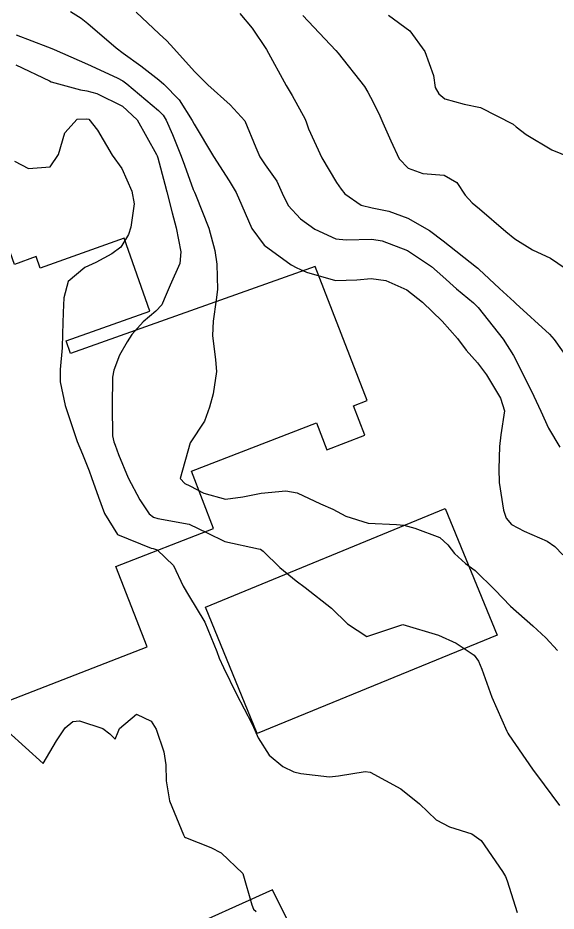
# Model space of a CAD drawing. Header units: metres. Extents: x 298520 to 308411, y 7433745 to 7450750.
# Drawn here: x 300444.94 to 300475.01, y 7444905.73 to 7444955.6 of the extents above; entities that cross this region are included whole.
import ezdxf

# ---------------------------------------------------------------- set-up
doc = ezdxf.new("R2010")
doc.units = ezdxf.units.M
doc.header["$LTSCALE"] = 10
for name, color, linetype in [('Curvas de Nivel 1m', 11, 'Continuous'), ('Curvas de Nivel 5m', 15, 'Continuous'), ('Edificações', 30, 'Continuous')]:
    doc.layers.add(name, color=color, linetype=linetype)

msp = doc.modelspace()

# ---------------------------------------------------------------- linework, layer by layer
at = {"layer": 'Curvas de Nivel 1m', "flags": 128}
for points, elevation in [([(300451.544, 7444955.913), (300452.841, 7444954.702), (300453.258, 7444954.314), (300453.651, 7444953.888), (300454.814, 7444952.6), (300455.544, 7444951.863), (300456.792, 7444950.735), (300457.617, 7444949.842), (300458.231, 7444948.365), (300458.454, 7444947.833), (300458.749, 7444947.4), (300459.407, 7444946.487), (300459.699, 7444945.816), (300460.031, 7444945.116), (300460.719, 7444944.371), (300461.535, 7444943.792), (300462.705, 7444943.253), (300463.272, 7444943.204), (300464.705, 7444943.245), (300465.29, 7444943.158), (300466.696, 7444942.611), (300468.037, 7444941.716), (300468.677, 7444941.152), (300469.438, 7444940.466), (300470.398, 7444939.684), (300470.659, 7444939.427), (300472.054, 7444937.666), (300472.624, 7444936.751), (300473.18, 7444935.654), (300473.77, 7444934.48), (300474.152, 7444933.644), (300474.579, 7444932.684), (300475.21, 7444931.63)], 684), ([(300457.334, 7444955.843), (300458.032, 7444955.02), (300458.833, 7444953.83), (300459.926, 7444951.813), (300460.257, 7444951.268), (300460.788, 7444950.31), (300460.965, 7444949.978), (300461.035, 7444949.797), (300461.167, 7444949.407), (300461.918, 7444947.788), (300462.739, 7444946.4), (300462.993, 7444946.034), (300463.212, 7444945.773), (300464.114, 7444945.147), (300464.725, 7444944.986), (300465.665, 7444944.799), (300466.72, 7444944.413), (300467.928, 7444943.718), (300468.705, 7444943.15), (300470.552, 7444941.682), (300470.625, 7444941.624), (300470.682, 7444941.571), (300471.852, 7444940.488), (300472.664, 7444939.75), (300472.759, 7444939.659), (300474.637, 7444937.934), (300474.9, 7444937.636), (300475.621, 7444936.623)], 683), ([(300460.852, 7444955.726), (300462.696, 7444953.781), (300462.831, 7444953.629), (300464.296, 7444951.758), (300464.495, 7444951.45), (300464.794, 7444950.895), (300465.161, 7444950.121), (300465.328, 7444949.745), (300465.771, 7444948.737), (300466.233, 7444947.735), (300466.748, 7444947.202), (300467.561, 7444946.906), (300468.744, 7444946.817), (300469.455, 7444946.414), (300469.926, 7444945.692), (300470.322, 7444945.279), (300470.726, 7444944.945), (300472.197, 7444943.665), (300472.707, 7444943.254), (300473.695, 7444942.653), (300474.691, 7444942.173), (300475.514, 7444941.628)], 682), ([(300465.649, 7444955.742), (300466.844, 7444954.869), (300467.664, 7444953.722), (300468.149, 7444952.38), (300468.251, 7444951.716), (300468.45, 7444951.365), (300468.797, 7444951.074), (300469.872, 7444950.772), (300470.792, 7444950.586), (300472.605, 7444949.662), (300472.781, 7444949.523), (300473.336, 7444949.09), (300474.762, 7444948.235), (300476.285, 7444947.615)], 681), ([(300444.839, 7444954.644), (300446.597, 7444953.972), (300446.832, 7444953.881), (300446.968, 7444953.83), (300448.819, 7444953.018), (300450.489, 7444952.242), (300450.805, 7444952.073), (300451.022, 7444951.918), (300452.788, 7444950.429), (300453.054, 7444950.164), (300453.221, 7444949.893), (300453.568, 7444949.091), (300454.062, 7444947.88), (300454.244, 7444947.374), (300454.734, 7444946.018), (300454.798, 7444945.869), (300454.857, 7444945.743), (300455.605, 7444943.861), (300455.934, 7444942.618), (300456.054, 7444941.856), (300456.093, 7444940.432), (300456.012, 7444939.857), (300455.84, 7444938.663), (300455.818, 7444937.858), (300455.977, 7444936.499), (300456.029, 7444935.856), (300455.845, 7444934.613), (300455.636, 7444933.86), (300455.358, 7444933.085), (300454.563, 7444931.87), (300454, 7444929.878), (300454.267, 7444929.601), (300454.539, 7444929.473), (300455.334, 7444929.063), (300456.532, 7444928.724), (300457.507, 7444928.867), (300458.535, 7444929.064), (300459.916, 7444929.189), (300460.536, 7444929.074), (300461.848, 7444928.468), (300462.527, 7444928.171), (300463.256, 7444927.773), (300464.509, 7444927.392), (300466.087, 7444927.315), (300466.508, 7444927.274), (300467.115, 7444927.115), (300468.502, 7444926.594), (300468.964, 7444926.169), (300469.337, 7444925.697), (300469.941, 7444925.142), (300470.484, 7444924.74), (300471.588, 7444923.669), (300472.459, 7444922.75), (300473.704, 7444921.647), (300474.436, 7444920.979), (300475.082, 7444920.283)], 686), ([(300444.818, 7444952.982), (300446.697, 7444952.078), (300446.804, 7444952.029), (300447.012, 7444951.967), (300448.435, 7444951.581), (300448.799, 7444951.518), (300449.354, 7444951.378), (300450.79, 7444950.675), (300451.604, 7444949.912), (300452.69, 7444947.965), (300452.716, 7444947.9), (300452.752, 7444947.775), (300453.15, 7444946.307), (300453.257, 7444945.892), (300453.554, 7444944.72), (300453.773, 7444943.884), (300454.039, 7444942.534), (300453.981, 7444941.881), (300453.455, 7444940.673), (300453.114, 7444939.893), (300452.972, 7444939.581), (300452.653, 7444939.222), (300451.93, 7444938.62), (300451.31, 7444937.913), (300451.041, 7444937.504), (300450.621, 7444936.759), (300450.291, 7444935.925), (300450.221, 7444935.538), (300450.211, 7444933.926), (300450.227, 7444932.266), (300450.305, 7444931.924), (300450.372, 7444931.734), (300450.556, 7444931.222), (300451.103, 7444929.914), (300451.758, 7444928.681), (300452.266, 7444927.903), (300452.52, 7444927.714), (300452.766, 7444927.649), (300454.515, 7444927.329), (300455.522, 7444926.846), (300456.501, 7444926.358), (300458.376, 7444925.95), (300458.494, 7444925.927), (300458.649, 7444925.828), (300459.581, 7444924.911), (300460.477, 7444924.173), (300460.995, 7444923.795), (300462.456, 7444922.637), (300463.359, 7444921.771), (300464.436, 7444921.053), (300466.443, 7444921.73), (300468.437, 7444921.132), (300469.429, 7444920.692), (300470.426, 7444920.013), (300470.68, 7444919.677), (300470.864, 7444919.23), (300471.42, 7444917.67), (300472.259, 7444915.777), (300472.315, 7444915.661), (300472.372, 7444915.565), (300473.697, 7444913.647), (300474.34, 7444912.772), (300475.194, 7444911.627)], 687), ([(300444.749, 7444947.6), (300445.53, 7444947.197), (300446.746, 7444947.287), (300447.207, 7444947.963), (300447.557, 7444949.172), (300448.243, 7444949.948), (300448.783, 7444949.965), (300448.906, 7444949.939), (300449.387, 7444949.321), (300450.2, 7444947.926), (300450.746, 7444947.18), (300451.31, 7444945.914), (300451.428, 7444945.211), (300451.248, 7444943.915), (300451.125, 7444943.497), (300450.696, 7444942.802), (300450.194, 7444942.422), (300449.3, 7444941.941), (300448.68, 7444941.661), (300447.75, 7444940.881), (300447.504, 7444939.962), (300447.476, 7444939.14), (300447.432, 7444937.962), (300447.412, 7444937.182), (300447.301, 7444935.963), (300447.296, 7444935.273), (300447.581, 7444933.96), (300448.084, 7444932.441), (300448.259, 7444931.953), (300448.556, 7444931.241), (300448.919, 7444930.317), (300449.054, 7444929.942), (300449.441, 7444928.846), (300449.781, 7444927.931), (300450.505, 7444926.75), (300452.394, 7444926.001), (300452.494, 7444925.979), (300452.725, 7444925.897), (300453.633, 7444925.031), (300454.165, 7444923.875), (300454.465, 7444923.364), (300455.389, 7444921.861), (300456.055, 7444920.225), (300456.192, 7444919.852), (300456.418, 7444919.333), (300457.159, 7444917.842), (300458.005, 7444916.208), (300458.178, 7444915.832), (300458.369, 7444915.395), (300458.98, 7444914.441), (300459.737, 7444913.809), (300460.349, 7444913.509), (300460.74, 7444913.403), (300462.345, 7444913.234), (300462.845, 7444913.275), (300464.349, 7444913.522), (300464.624, 7444913.48), (300466.335, 7444912.565), (300467.375, 7444911.719), (300468.314, 7444910.826), (300469.044, 7444910.433), (300470.306, 7444910.037), (300470.815, 7444909.675), (300472.005, 7444907.944), (300472.181, 7444907.661), (300472.279, 7444907.429), (300472.828, 7444905.654)], 688), ([(300444.371, 7444915.751), (300446.353, 7444913.97), (300447.092, 7444915.236), (300447.575, 7444915.958), (300448.014, 7444916.318), (300448.379, 7444916.346), (300449.689, 7444915.93), (300450.079, 7444915.633), (300450.367, 7444915.334), (300450.55, 7444915.739), (300450.614, 7444915.918), (300451.563, 7444916.73), (300452.38, 7444916.342), (300452.673, 7444915.896), (300453.085, 7444914.614), (300453.209, 7444913.891), (300453.22, 7444913.011), (300453.413, 7444911.889), (300454.194, 7444909.991), (300454.256, 7444909.88), (300454.303, 7444909.842), (300455.723, 7444909.285), (300456.294, 7444908.984), (300457.514, 7444907.838), (300458.011, 7444906.078), (300458.11, 7444905.831), (300458.252, 7444905.699)], 689)]:
    msp.add_lwpolyline(points, dxfattribs=dict(at, elevation=elevation))
at = {"layer": 'Curvas de Nivel 5m', "elevation": 685, "flags": 128}
msp.add_lwpolyline([(300447.881, 7444955.955), (300448.482, 7444955.578), (300448.846, 7444955.291), (300450.428, 7444953.924), (300450.829, 7444953.631), (300451.806, 7444952.923), (300452.806, 7444952.135), (300453.099, 7444951.896), (300453.94, 7444951.029), (300454.673, 7444949.872), (300454.78, 7444949.668), (300455.867, 7444947.859), (300456.739, 7444946.492), (300457.126, 7444945.846), (300457.444, 7444945.125), (300458.012, 7444943.837), (300458.699, 7444942.909), (300460.204, 7444941.807), (300460.517, 7444941.638), (300460.681, 7444941.571), (300461.066, 7444941.409), (300462.674, 7444940.929), (300463.883, 7444940.97), (300464.676, 7444941.054), (300465.488, 7444940.928), (300466.67, 7444940.408), (300467.54, 7444939.721), (300468.647, 7444938.662), (300469.506, 7444937.697), (300469.982, 7444937.045), (300470.62, 7444936.345), (300471.117, 7444935.675), (300471.892, 7444934.375), (300472.12, 7444933.665), (300471.915, 7444932.324), (300471.835, 7444931.667), (300471.798, 7444930.42), (300471.829, 7444929.667), (300472.074, 7444928.11), (300472.22, 7444927.663), (300472.509, 7444927.307), (300473.214, 7444926.945), (300474.5, 7444926.381), (300474.941, 7444926.077), (300475.382, 7444925.627)], dxfattribs=at)
at = {"layer": 'Edificações'}
for points in [[(300424.853, 7444946.327), (300429.88, 7444930.776), (300430.821, 7444931.08), (300436.816, 7444914.532), (300452.161, 7444920.475), (300450.418, 7444924.977), (300455.872, 7444927.09), (300454.636, 7444930.282), (300461.624, 7444932.988), (300462.205, 7444931.487), (300464.316, 7444932.305), (300463.685, 7444933.934), (300464.449, 7444934.23), (300461.552, 7444941.71), (300447.882, 7444936.865), (300447.636, 7444937.559), (300452.315, 7444939.218), (300450.871, 7444943.29), (300446.192, 7444941.632), (300445.967, 7444942.267), (300444.749, 7444941.835), (300441.092, 7444952.153)], [(300455.412, 7444922.702), (300468.817, 7444928.2), (300471.715, 7444921.135), (300458.31, 7444915.636)], [(300442.776, 7444899.552), (300444.332, 7444895.947), (300444.918, 7444896.2), (300446.431, 7444892.796), (300462.457, 7444900.291), (300459.155, 7444906.919)]]:
    msp.add_lwpolyline(points, close=True, dxfattribs=at)

doc.saveas('drawing.dxf')
